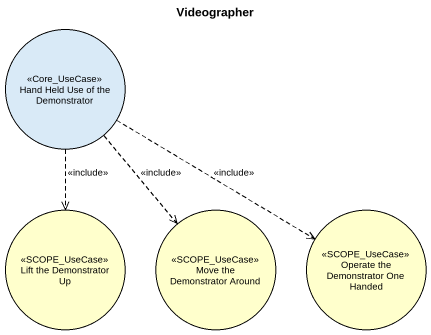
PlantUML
@startuml
title Videographer
usecase "Hand Held Use of the Demonstrator" as Hand_Held_Use_of_the <<Core_UseCase>>
usecase "Lift the Demonstrator Up" as Lift_the_Demonstrator_Up <<SCOPE_UseCase>> #FFFFCC
usecase "Move the Demonstrator Around" as Move_the_Demonstrator_Around <<SCOPE_UseCase>> #FFFFCC
usecase "Operate the Demonstrator One Handed" as Operate_the_Demonstrator <<SCOPE_UseCase>> #FFFFCC
Hand_Held_Use_of_the ..> Lift_the_Demonstrator_Up : <<include>>
Hand_Held_Use_of_the ..> Move_the_Demonstrator_Around : <<include>>
Hand_Held_Use_of_the ..> Operate_the_Demonstrator : <<include>>
@enduml
